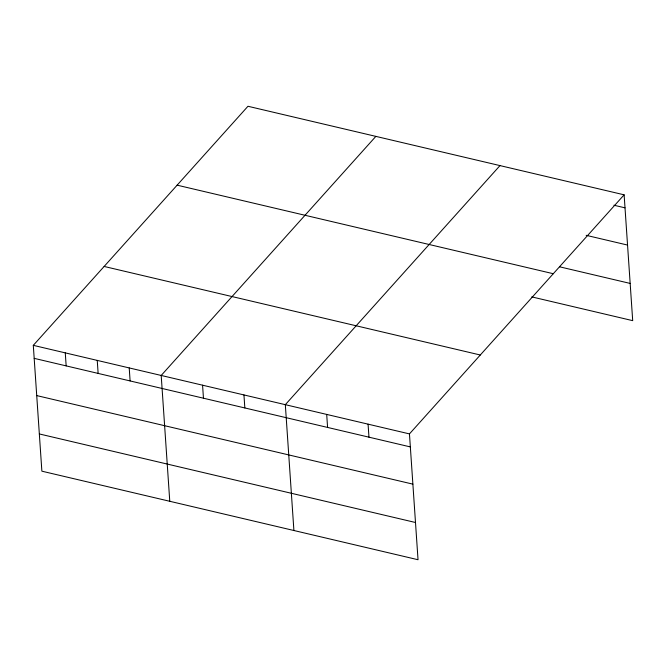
<?xml version="1.0" encoding="UTF-8"?>
<svg xmlns="http://www.w3.org/2000/svg" width="666" height="666" viewBox="0 0 666 666"><rect width="100%" height="100%" fill="white"/><g stroke="black" fill="none" stroke-linecap="round" stroke-linejoin="round"><path stroke-width="1" d="M624.125 194.822L409.457 433.899L418.032 559.731L41.875 471.178L33.3 345.346L247.968 106.269L624.125 194.822L632.7 320.654L531.776 296.894M375.857 136.38L161.197 375.457L169.772 501.29M499.991 165.601L285.323 404.678L293.906 530.511M613.91 205.22L625.008 207.834M586.172 235.323L627.547 245.063M559.515 266.791L630.161 283.425M177.123 185.165L553.279 273.718M104.137 266.45L480.294 355.003M33.3 345.346L409.457 433.899M34.191 358.358L410.339 446.911M36.722 395.587L412.878 484.14M39.344 433.949L415.492 522.502M368.082 424.159L368.964 437.171M326.698 414.418L327.589 427.43M243.947 394.938L244.838 407.942M202.572 385.198L203.455 398.201M129.221 367.932L130.103 380.935M97.244 360.398L98.135 373.41M65.276 352.872L66.159 365.884"/></g></svg>
